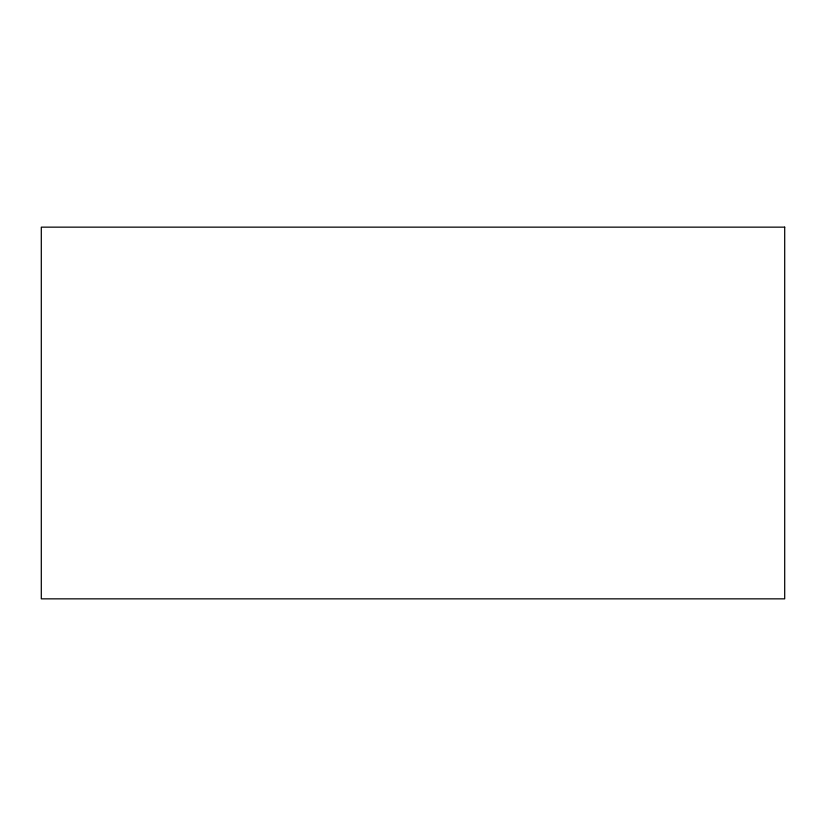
<?xml version="1.0" encoding="UTF-8"?>
<svg xmlns="http://www.w3.org/2000/svg" width="826" height="826" viewBox="0 0 826 826"><rect width="100%" height="100%" fill="white"/><g stroke="black" fill="none" stroke-linecap="round" stroke-linejoin="round"><path stroke-width="1.24" d="M784.7 227.15L41.3 227.15L41.3 598.85L784.7 598.85L784.7 227.15"/></g></svg>
